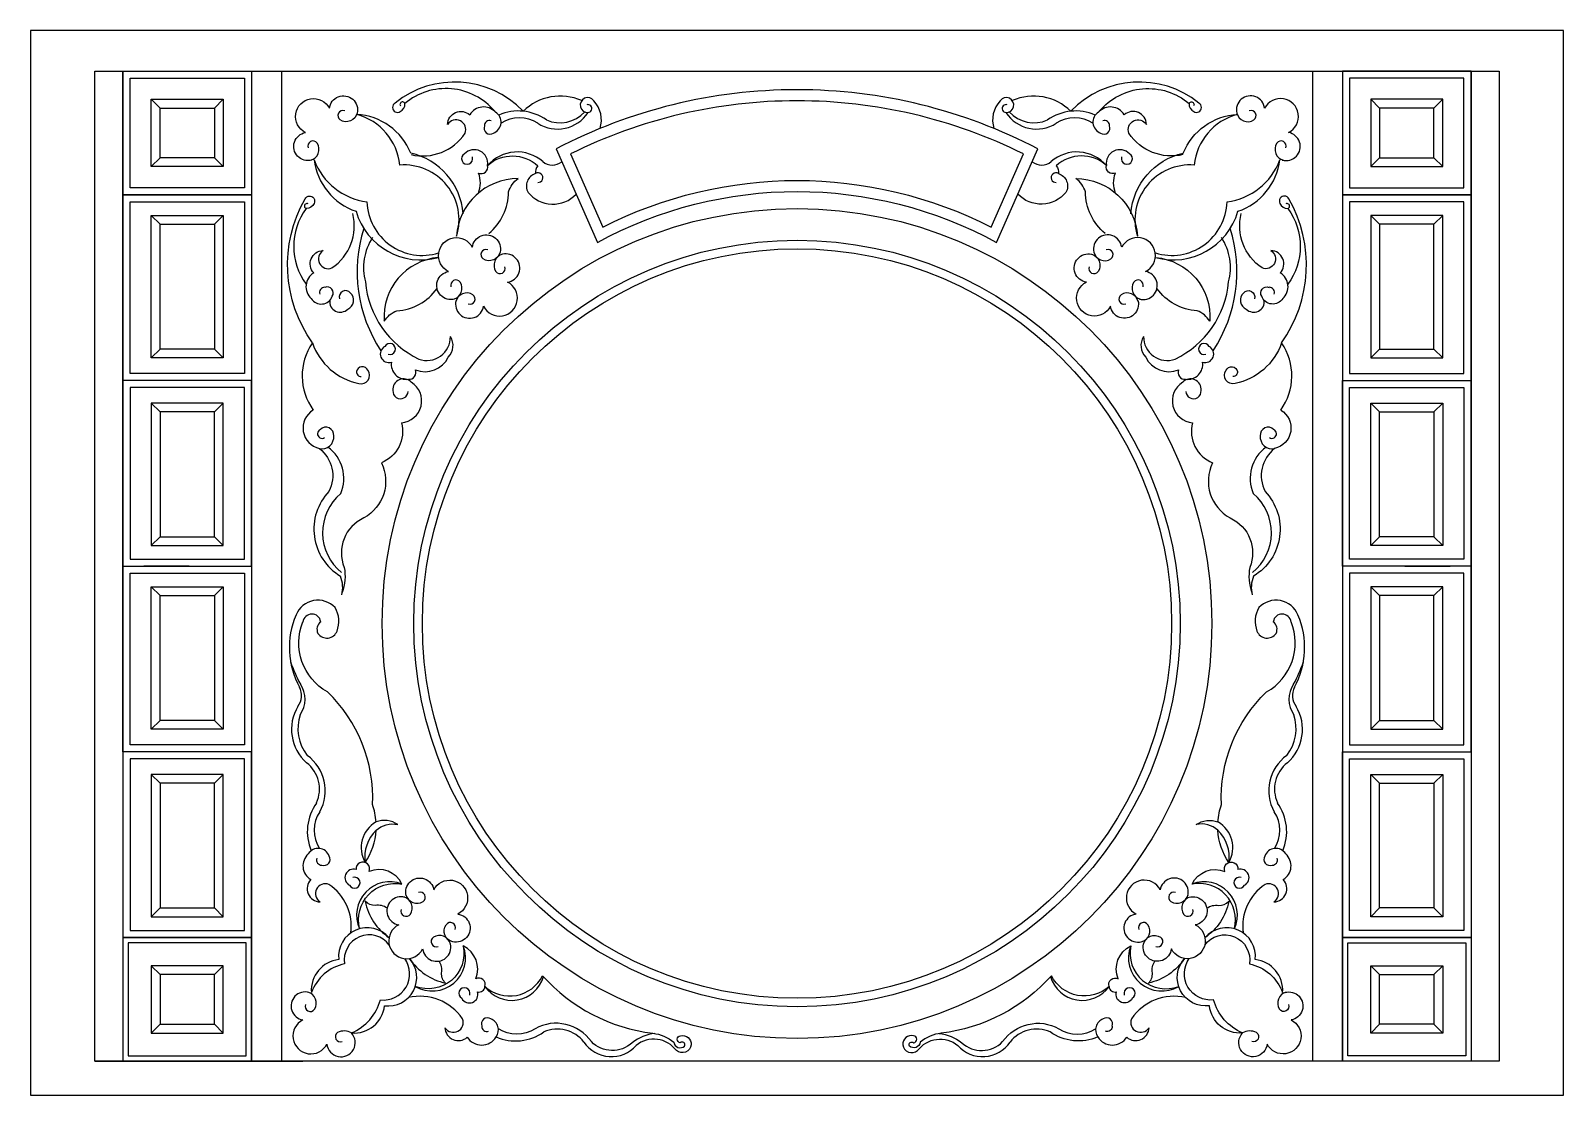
# Model space of a CAD drawing. Extents: x 4395 to 7995, y 1023 to 3523.
import ezdxf

# ---------------------------------------------------------------- set-up
doc = ezdxf.new("R2010")
doc.units = 0
doc.header["$LTSCALE"] = 60
doc.header["$MEASUREMENT"] = 0
doc.layers.get('0').update_dxf_attribs({"color": 3, "linetype": 'CONTINUOUS'})
for name, color, linetype in [('3', 3, 'CONTINUOUS'), ('4', 4, 'CONTINUOUS'), ('7', 7, 'CONTINUOUS')]:
    doc.layers.add(name, color=color, linetype=linetype)

msp = doc.modelspace()

# ---------------------------------------------------------------- linework, layer by layer
at = {"linetype": 'BYBLOCK'}
msp.add_line((7405.7, 3428.1), (7405.7, 1102.9), dxfattribs=at)
at = {"layer": '3', "linetype": 'BYBLOCK'}
for p, q in [((4611.8, 3428.1), (4611.8, 1102.9)), ((4611.8, 2265.5), (4611.8, 3428.1)), ((4611.8, 2846.8), (4611.8, 3428.1)), ((7778.2, 3428.1), (7778.2, 1102.9)), ((7778.2, 2265.5), (7778.2, 3428.1)), ((7778.2, 2846.8), (7778.2, 3428.1)), ((4698.9, 3341), (4678.1, 3361.8)), ((4826.7, 3341), (4847.4, 3361.8)), ((7563.3, 3341), (7542.6, 3361.8)), ((7691.1, 3341), (7711.9, 3361.8)), ((4698.9, 3224.5), (4678.1, 3203.8)), ((4826.7, 3224.5), (4847.4, 3203.8)), ((7563.3, 3224.5), (7542.6, 3203.8)), ((7691.1, 3224.5), (7711.9, 3203.8)), ((4611.8, 3137.5), (4913.8, 3137.5)), ((7778.2, 3137.5), (7476.2, 3137.5)), ((4698.9, 3068.2), (4678.1, 3089)), ((4826.7, 3068.2), (4847.4, 3089)), ((7563.3, 3068.2), (7542.6, 3089)), ((7691.1, 3068.2), (7711.9, 3089)), ((4698.9, 2775.2), (4678.1, 2754.5)), ((4826.7, 2775.2), (4847.4, 2754.5)), ((7563.3, 2775.2), (7542.6, 2754.5)), ((7691.1, 2775.2), (7711.9, 2754.5)), ((4913.8, 2701.5), (4611.8, 2701.5)), ((4913.8, 2701.5), (4611.8, 2701.5)), ((7476.2, 2701.5), (7778.2, 2701.5)), ((7476.2, 2701.5), (7778.2, 2701.5)), ((4698.9, 2627.8), (4678.1, 2648.5)), ((4826.7, 2627.8), (4847.4, 2648.5)), ((7563.3, 2627.8), (7542.6, 2648.5)), ((7691.1, 2627.8), (7711.9, 2648.5)), ((4698.9, 2334.7), (4678.1, 2314)), ((4826.7, 2334.7), (4847.4, 2314)), ((7563.3, 2334.7), (7542.6, 2314)), ((7691.1, 2334.7), (7711.9, 2314)), ((4767.3, 2265.5), (4661.1, 2265.5)), ((4767.3, 2265.5), (4661.1, 2265.5)), ((7622.7, 2265.5), (7728.9, 2265.5)), ((7622.7, 2265.5), (7728.9, 2265.5)), ((4698.9, 2196.3), (4678.1, 2217)), ((4826.7, 2196.3), (4847.4, 2217)), ((7563.3, 2196.3), (7542.6, 2217)), ((7691.1, 2196.3), (7711.9, 2217)), ((4698.9, 1903.2), (4678.1, 1882.5)), ((4826.7, 1903.2), (4847.4, 1882.5)), ((7563.3, 1903.2), (7542.6, 1882.5)), ((7691.1, 1903.2), (7711.9, 1882.5)), ((4913.8, 1829.5), (4611.8, 1829.5)), ((4913.8, 1829.5), (4611.8, 1829.5)), ((4767.3, 1829.5), (4656.7, 1829.5)), ((7476.2, 1829.5), (7778.2, 1829.5)), ((7476.2, 1829.5), (7778.2, 1829.5)), ((7622.7, 1829.5), (7733.3, 1829.5)), ((4698.9, 1755.8), (4678.1, 1776.5)), ((4826.7, 1755.8), (4847.4, 1776.5)), ((7563.3, 1755.8), (7542.6, 1776.5)), ((7691.1, 1755.8), (7711.9, 1776.5)), ((4698.9, 1462.8), (4678.1, 1442)), ((4826.7, 1462.8), (4847.4, 1442)), ((7563.3, 1462.8), (7542.6, 1442)), ((7691.1, 1462.8), (7711.9, 1442)), ((4611.8, 1393.5), (4913.8, 1393.5)), ((7778.2, 1393.5), (7476.2, 1393.5)), ((4698.9, 1306.5), (4678.1, 1327.2)), ((4826.7, 1306.5), (4847.4, 1327.2)), ((7563.3, 1306.5), (7542.6, 1327.2)), ((7691.1, 1306.5), (7711.9, 1327.2)), ((4698.9, 1189.9), (4678.1, 1169.2)), ((4826.7, 1189.9), (4847.4, 1169.2)), ((7563.3, 1189.9), (7542.6, 1169.2)), ((7691.1, 1189.9), (7711.9, 1169.2))]:
    msp.add_line(p, q, dxfattribs=at)
for points in [[(4611.8, 3428.1), (4913.8, 3428.1), (4913.8, 3137.5), (4611.8, 3137.5)], [(4611.8, 3428.1), (4913.8, 3428.1), (4913.8, 3137.5), (4611.8, 3137.5)], [(7778.2, 3428.1), (7476.2, 3428.1), (7476.2, 3137.5), (7778.2, 3137.5)], [(7778.2, 3428.1), (7476.2, 3428.1), (7476.2, 3137.5), (7778.2, 3137.5)], [(4628.4, 3411.5), (4897.2, 3411.5), (4897.2, 3154), (4628.4, 3154)], [(7761.6, 3411.5), (7492.8, 3411.5), (7492.8, 3154), (7761.6, 3154)], [(4678.1, 3361.8), (4847.4, 3361.8), (4847.4, 3203.8), (4678.1, 3203.8)], [(7711.9, 3361.8), (7542.6, 3361.8), (7542.6, 3203.8), (7711.9, 3203.8)], [(4611.8, 3137.5), (4913.8, 3137.5), (4913.8, 2701.5), (4611.8, 2701.5)], [(7778.2, 3137.5), (7476.2, 3137.5), (7476.2, 2701.5), (7778.2, 2701.5)], [(4628.4, 3120.9), (4897.2, 3120.9), (4897.2, 2718.1), (4628.4, 2718.1)], [(7761.6, 3120.9), (7492.8, 3120.9), (7492.8, 2718.1), (7761.6, 2718.1)], [(4678.1, 3089), (4847.4, 3089), (4847.4, 2754.5), (4678.1, 2754.5)], [(7711.9, 3089), (7542.6, 3089), (7542.6, 2754.5), (7711.9, 2754.5)], [(4611.8, 2265.5), (4913.8, 2265.5), (4913.8, 2701.5), (4611.8, 2701.5)], [(7778.2, 2265.5), (7476.2, 2265.5), (7476.2, 2701.5), (7778.2, 2701.5)], [(4628.4, 2282.1), (4897.2, 2282.1), (4897.2, 2684.9), (4628.4, 2684.9)], [(7761.6, 2282.1), (7492.8, 2282.1), (7492.8, 2684.9), (7761.6, 2684.9)], [(4678.1, 2314), (4847.4, 2314), (4847.4, 2648.5), (4678.1, 2648.5)], [(7711.9, 2314), (7542.6, 2314), (7542.6, 2648.5), (7711.9, 2648.5)], [(4611.8, 2265.5), (4913.8, 2265.5), (4913.8, 1829.5), (4611.8, 1829.5)], [(4628.4, 2248.9), (4897.2, 2248.9), (4897.2, 1846.1), (4628.4, 1846.1)], [(7778.2, 2265.5), (7476.2, 2265.5), (7476.2, 1829.5), (7778.2, 1829.5)], [(7761.6, 2248.9), (7492.8, 2248.9), (7492.8, 1846.1), (7761.6, 1846.1)], [(4678.1, 2217), (4847.4, 2217), (4847.4, 1882.5), (4678.1, 1882.5)], [(7711.9, 2217), (7542.6, 2217), (7542.6, 1882.5), (7711.9, 1882.5)], [(4611.8, 1393.5), (4913.8, 1393.5), (4913.8, 1829.5), (4611.8, 1829.5)], [(4628.4, 1410.1), (4897.2, 1410.1), (4897.2, 1812.9), (4628.4, 1812.9)], [(7778.2, 1393.5), (7476.2, 1393.5), (7476.2, 1829.5), (7778.2, 1829.5)], [(7761.6, 1410.1), (7492.8, 1410.1), (7492.8, 1812.9), (7761.6, 1812.9)], [(4678.1, 1442), (4847.4, 1442), (4847.4, 1776.5), (4678.1, 1776.5)], [(7711.9, 1442), (7542.6, 1442), (7542.6, 1776.5), (7711.9, 1776.5)], [(4611.8, 1102.9), (4913.8, 1102.9), (4913.8, 1393.5), (4611.8, 1393.5)], [(4624.2, 1115.3), (4901.3, 1115.3), (4901.3, 1381.1), (4624.2, 1381.1)], [(7778.2, 1102.9), (7476.2, 1102.9), (7476.2, 1393.5), (7778.2, 1393.5)], [(7765.8, 1115.3), (7488.7, 1115.3), (7488.7, 1381.1), (7765.8, 1381.1)], [(4678.1, 1169.2), (4847.4, 1169.2), (4847.4, 1327.2), (4678.1, 1327.2)], [(7711.9, 1169.2), (7542.6, 1169.2), (7542.6, 1327.2), (7711.9, 1327.2)]]:
    msp.add_lwpolyline(points, close=True, dxfattribs=at)
msp.add_lwpolyline([(5738.6, 3061.6, -0.239885), (6651.4, 3061.6), (6727.2, 3233.4, 0.116027), (6195, 3358.1, 0.116027), (5662.8, 3233.4)], format="xyb", close=True, dxfattribs=at)
for points in [[(5054.2, 2893.8, 0.626883), (5103.4, 2899.2, 0.732031), (5086.2, 2920.1, 0.732031)], [(7335.8, 2893.8, -0.626883), (7286.6, 2899.2, -0.732031), (7303.8, 2920.1, -0.732031)], [(5146.4, 2906.7, 0.836848), (5120.4, 2893.1, 0.836848)], [(7243.6, 2906.7, -0.836848), (7269.6, 2893.1, -0.836848)], [(5056.9, 2789.8, 0.26427), (5166, 2694.2, 0.701954), (5187.1, 2725.3, 0.701954)], [(7333.1, 2789.8, -0.26427), (7224, 2694.2, -0.701954), (7202.9, 2725.3, -0.701954)], [(5187.1, 2725.3, 0.720505), (5160, 2722.3, 0.414673), (5171.3, 2710.7, 0.414673)], [(7202.9, 2725.3, -0.720505), (7230, 2722.3, -0.414673), (7218.7, 2710.7, -0.414673)], [(5232.3, 1462.3, 0.200006), (5204.7, 1468.8, -0.235914), (5181, 1478.6, 0.197885), (5237.2, 1393)], [(7157.7, 1462.3, -0.200006), (7185.3, 1468.8, 0.235914), (7209, 1478.6, -0.197885), (7152.8, 1393)], [(5237.3, 1375.7, 0.793073), (5132.5, 1331.7, 0.256791), (5054.4, 1264.2)], [(7152.7, 1375.7, -0.793073), (7257.5, 1331.7, -0.256791), (7335.6, 1264.2)], [(5148.6, 1169.4, 0.22799), (5216.6, 1247, 0.647144), (5274, 1343.9, 0.870431)], [(5285.1, 1344.2, 0.197885), (5369.6, 1286.5, -0.235914), (5360.3, 1310.4, 0.199201), (5354.3, 1338, 0.199201)], [(7104.9, 1344.2, -0.197885), (7020.4, 1286.5, 0.235914), (7029.7, 1310.4, -0.199201), (7035.7, 1338, -0.199201)], [(7241.4, 1169.4, -0.22799), (7173.4, 1247, -0.647144), (7116, 1343.9, -0.870431)], [(5407.6, 1250.7, 0.917887), (5444.7, 1265.8, 0.917887)], [(6982.4, 1250.7, -0.917887), (6945.3, 1265.8, -0.917887)], [(5040.3, 1236.1, 0.866611), (5061.9, 1224.9, 0.866611)], [(7349.7, 1236.1, -0.866611), (7328.1, 1224.9, -0.866611)], [(5860.9, 1168, 0.148145), (5808.1, 1146.3, -0.406102), (5712, 1148.9, 0.383439), (5579.8, 1179.4, -0.302394), (5493.7, 1179.3)], [(6529.1, 1168, -0.148145), (6581.9, 1146.3, 0.406102), (6678, 1148.9, -0.383439), (6810.2, 1179.4, 0.302394), (6896.3, 1179.3)], [(5115.9, 1170.5, 0.866611), (5126.9, 1148.9, 0.866611)], [(5454.6, 1185.4, 0.534687), (5470.7, 1173.3, 0.534687)], [(6935.4, 1185.4, -0.534687), (6919.3, 1173.3, -0.534687)], [(7274.1, 1170.5, -0.866611), (7263.1, 1148.9, -0.866611)]]:
    msp.add_lwpolyline(points, format="xyb", dxfattribs=at)
msp.add_circle((6195, 2130.7), 900, dxfattribs=at)
for centre, radius, start, end in [((5703.7, 3339.9), 9.33, 274.0865, 105.6507), ((6686.3, 3339.9), 9.33, 74.3493, 265.9135), ((5129, 3323.3), 12.3, 71.2451, 234.8953), ((5125.6, 3193.7), 137.1, 5.6595, 74.9926), ((5472.8, 3300), 12.1, 70.9572, 183.4886), ((5472.4, 3308.1), 27.5, 290.3206, 58.6522), ((5540.2, 3219.4), 114.9, 54.8047, 113.5107), ((5543, 3240.8), 77.7, 56.448, 123.748), ((5632.6, 3377.8), 85.9, 237.1285, 326.6976), ((5638.2, 3385.5), 78.9, 246.2439, 317.3958), ((6757.4, 3377.8), 85.9, 213.3024, 302.8715), ((6751.8, 3385.5), 78.9, 222.6042, 293.7561), ((6849.8, 3219.4), 114.9, 66.4893, 125.1953), ((6847, 3240.8), 77.7, 56.252, 123.552), ((6917.6, 3308.1), 27.5, 121.3478, 249.6794), ((6917.2, 3300), 12.1, 356.5114, 109.0428), ((7264.4, 3193.7), 137.1, 105.0074, 174.3405), ((7261, 3323.3), 12.3, 305.1047, 108.7549), ((5474.1, 3294.2), 14.2, 158.9491, 303.7702), ((6915.9, 3294.2), 14.2, 236.2298, 21.0509), ((5058.2, 3251.6), 12.3, 35.7928, 199.443), ((5045.8, 3244.2), 26.6, 284.6228, 33.0676), ((5436.8, 3211.5), 31.9, 350.5968, 135.7155), ((6953.2, 3211.5), 31.9, 44.2845, 189.4032), ((7344.2, 3244.2), 26.6, 146.9324, 255.3772), ((7331.8, 3251.6), 12.3, 340.557, 144.2072), ((5204.1, 3272.6), 152.8, 200.3396, 262.8006), ((5272.2, 3078.6), 129, 342.8846, 94.5005), ((5420.1, 3222.3), 13.1, 118.0049, 17.9685), ((5537.7, 3146.1), 91.9, 48.9947, 139.0466), ((5620.3, 3241.9), 34.7, 229.7674, 309.722), ((6769.7, 3241.9), 34.7, 230.278, 310.2326), ((6852.3, 3146.1), 91.9, 40.9534, 131.0053), ((6969.9, 3222.3), 13.1, 162.0315, 61.9951), ((7117.8, 3078.6), 129, 85.4995, 197.1154), ((7185.9, 3272.6), 152.8, 277.1994, 339.6604), ((5586.8, 3177.8), 11.2, 265.8082, 121.048), ((6803.2, 3177.8), 11.2, 58.952, 274.1918), ((5314.9, 3125.1), 130, 181.8187, 287.1878), ((7075.1, 3125.1), 130, 252.8122, 358.1813), ((5497.3, 2957), 335.6, 162.394, 213.5891), ((6892.7, 2957), 335.6, 326.4109, 17.606), ((5464.8, 2996.9), 12.3, 71.2451, 234.8953), ((6925.2, 2996.9), 12.3, 305.1047, 108.7549), ((5497.5, 2964.5), 12.3, 215.7928, 19.443), ((6892.5, 2964.5), 12.3, 160.557, 324.2072), ((5085.6, 2908.1), 12.1, 87.1995, 199.7309), ((5393.9, 2925.2), 12.3, 35.7928, 199.443), ((5381.6, 2917.8), 26.6, 284.6228, 33.0676), ((7008.4, 2917.8), 26.6, 146.9324, 255.3772), ((6996.1, 2925.2), 12.3, 340.557, 144.2072), ((7304.4, 2908.1), 12.1, 340.2691, 92.8005), ((5122.2, 2886.6), 24.8, 173.0617, 314.9393), ((5130.8, 2890), 22.9, 292.9539, 49.1206), ((5419.5, 2880.4), 26.6, 57.6205, 166.0652), ((5426.7, 2892.8), 12.3, 251.2451, 54.8953), ((6963.3, 2892.8), 12.3, 125.1047, 288.7549), ((6970.5, 2880.4), 26.6, 13.9348, 122.3795), ((7259.2, 2890), 22.9, 130.8794, 247.0461), ((7267.8, 2886.6), 24.8, 225.0607, 6.9383), ((5236.3, 2763.6), 20.1, 117.6046, 287.7983), ((5238.6, 2775.4), 13.1, 252.7196, 152.6832), ((7151.4, 2775.4), 13.1, 27.3168, 287.2804), ((7153.7, 2763.6), 20.1, 252.2017, 62.3954), ((5277.2, 2739.3), 35.2, 171.5116, 278.3102), ((7112.8, 2739.3), 35.2, 261.6898, 8.4884), ((5270.8, 2680.1), 25.1, 43.0502, 184.8885), ((7119.2, 2680.1), 25.1, 355.1115, 136.9498), ((5263.7, 2676.3), 17.9, 174.7468, 358.4875), ((7126.3, 2676.3), 17.9, 181.5125, 5.2532), ((5079.6, 2576.3), 10.9, 112.3097, 303.1601), ((5079.2, 2569), 27.9, 258.1823, 4.8794), ((5088.4, 2573), 18.7, 354.9992, 133.9991), ((7301.6, 2573), 18.7, 46.0009, 185.0008), ((7310.8, 2569), 27.9, 175.1206, 281.8177), ((7310.4, 2576.3), 10.9, 236.8399, 67.6903), ((5038.7, 2471.3), 91.7, 337.2111, 53.3888), ((7351.3, 2471.3), 91.7, 126.6112, 202.7889), ((5201, 2343.9), 120.4, 130.2203, 231.0867), ((7189, 2343.9), 120.4, 308.9133, 49.7797), ((5372.8, 2171.5), 389.9, 199.5804, 207.9888), ((7017.2, 2171.5), 389.9, 332.0112, 340.4196), ((4987.8, 1961.9), 43.4, 323.6399, 26.1936), ((4975.8, 1953), 63.7, 325.1674, 33.9826), ((7414.2, 1953), 63.7, 146.0174, 214.8326), ((7402.2, 1961.9), 43.4, 153.8064, 216.3601), ((5124.7, 1884), 102, 161.3472, 218.0107), ((7265.3, 1884), 102, 321.9893, 18.6528), ((4985.5, 1738.5), 101.5, 330.6309, 54.5461), ((7404.5, 1738.5), 101.5, 125.4539, 209.3691), ((5138.3, 1645.2), 77.7, 145.9084, 213.2084), ((5241.8, 1604.3), 70.3, 120.293, 209.6143), ((7148.2, 1604.3), 70.3, 330.3857, 59.707), ((7251.7, 1645.2), 77.7, 326.7916, 34.0916), ((5267.3, 1582.6), 87.6, 134.1193, 188.6291), ((7122.7, 1582.6), 87.6, 351.3709, 45.8807), ((5070.3, 1575.3), 27.5, 19.781, 148.1126), ((5084.3, 1576.8), 14.2, 248.4095, 33.2306), ((7305.7, 1576.8), 14.2, 146.7694, 291.5905), ((7319.7, 1575.3), 27.5, 31.8874, 160.219), ((5078.4, 1575.6), 12.1, 160.4176, 272.949), ((5153.3, 1533.9), 20.1, 72.3502, 242.5439), ((7236.7, 1533.9), 20.1, 297.4561, 107.6498), ((7311.6, 1575.6), 12.1, 267.051, 19.5824), ((5155.6, 1522.1), 13.1, 207.4653, 107.4289), ((5238.6, 1446.3), 78, 68.5231, 204.3858), ((7151.4, 1446.3), 78, 335.6142, 111.4769), ((7234.4, 1522.1), 13.1, 72.5711, 332.5347), ((5264.6, 1462.8), 26.6, 327.0809, 75.5256), ((5302.4, 1500.4), 26.6, 194.0832, 302.528), ((5309.6, 1487.9), 12.3, 305.2532, 108.9034), ((7080.4, 1487.9), 12.3, 71.0966, 234.7468), ((7087.6, 1500.4), 26.6, 237.472, 345.9168), ((7125.4, 1462.8), 26.6, 104.4744, 212.9191), ((5276.9, 1455.5), 12.3, 160.7055, 324.3557), ((7113.1, 1455.5), 12.3, 215.6443, 19.2945), ((5380.6, 1416.4), 12.3, 340.7055, 144.3557), ((7009.4, 1416.4), 12.3, 35.6443, 199.2945), ((5338.5, 1345.7), 78, 239.1208, 21.0858), ((5348, 1384), 12.3, 125.2532, 288.9034), ((7051.5, 1345.7), 78, 158.9142, 300.8792), ((7042, 1384), 12.3, 251.0966, 54.7468), ((5525.2, 1323.9), 78, 215.7339, 342.8381), ((6864.8, 1323.9), 78, 197.1619, 324.2661), ((5039.5, 1239.4), 26.6, 327.0809, 75.5256), ((5413.7, 1262.3), 13.1, 342.18, 242.1436), ((5448.2, 1279), 13.7, 255.0395, 357.1569), ((6941.8, 1279), 13.7, 182.8431, 284.9605), ((6976.3, 1262.3), 13.1, 297.8564, 197.82), ((7350.5, 1239.4), 26.6, 104.4744, 212.9191), ((5467.9, 1190.5), 14.2, 56.3783, 201.1994), ((5466.3, 1176.6), 27.5, 322.8922, 69.8279), ((6923.7, 1176.6), 27.5, 110.1721, 217.1078), ((6922.1, 1190.5), 14.2, 338.8006, 123.6217), ((5131.1, 1138.4), 35.6, 60.5679, 115.3558), ((7258.9, 1138.4), 35.6, 64.6442, 119.4321)]:
    msp.add_arc(centre, radius, start, end, dxfattribs=at)
at = {"layer": '4'}
for p, q in [((4545.5, 1102.9), (5034, 1102.9)), ((7844.5, 1102.9), (7447.2, 1102.9))]:
    msp.add_line(p, q, dxfattribs=at)
at = {"layer": '4', "linetype": 'BYBLOCK'}
msp.add_lwpolyline([(4395, 1022.9), (7995, 1022.9), (7995, 3522.9), (4395, 3522.9)], close=True, dxfattribs=at)
msp.add_circle((6195, 2130.7), 880, dxfattribs=at)
at = {"layer": '7', "linetype": 'BYBLOCK'}
for p, q in [((7405.7, 3428.1), (7405.7, 1102.9)), ((7844.5, 1102.9), (4545.5, 1102.9))]:
    msp.add_line(p, q, dxfattribs=at)
for points in [[(4545.5, 1102.9), (4545.5, 3428.1), (7844.5, 3428.1), (7844.5, 1102.9)], [(4611.8, 3428.1), (4611.8, 1102.9)], [(4913.8, 3428.1), (4913.8, 1102.9)], [(4984.3, 3428.1), (4984.3, 1102.9)], [(4984.3, 3428.1), (4984.3, 1102.9)], [(7405.7, 3428.1), (7405.7, 1102.9)], [(7405.7, 3428.1), (7405.7, 1102.9)], [(7476.2, 3428.1), (7476.2, 1102.9)], [(7778.2, 3428.1), (7778.2, 1102.9)]]:
    msp.add_lwpolyline(points, dxfattribs=at)
for points in [[(5484.9, 3333.5, 0.414792), (5274, 3351.8, 1.10988), (5263.4, 3346.5)], [(6905.1, 3333.5, -0.414792), (7116, 3351.8, -1.10988), (7126.6, 3346.5)], [(5055.1, 3219, -1.053231), (5040.6, 3283.7, -1.386153), (5096.7, 3340.5, -1.053231), (5162.1, 3329.3, -0.511972), (5122, 3313.2)], [(7334.9, 3219, 1.053231), (7349.4, 3283.7, 1.386153), (7293.3, 3340.5, 1.053231), (7227.9, 3329.3, 0.511972), (7268, 3313.2)], [(5410.9, 3093.1, 0.329984), (5287.7, 3235.3, 0.287623), (5161.1, 3326.2)], [(5288.4, 3231.9, 0.314875), (5415.5, 3282.2, 0.912282), (5374.4, 3302.7, -0.641768), (5426.5, 3325.2)], [(7101.6, 3231.9, -0.314875), (6974.5, 3282.2, -0.912282), (7015.6, 3302.7, 0.641768), (6963.5, 3325.2)], [(6979.1, 3093.1, -0.329984), (7102.3, 3235.3, -0.287623), (7228.9, 3326.2)], [(5446.7, 3141.6, 0.200257), (5446.9, 3188.3, 0.599282), (5468.3, 3206.3, -0.390752), (5586, 3205.2, 0.209745), (5581, 3187.4, 0.209745)], [(6943.3, 3141.6, -0.200257), (6943.1, 3188.3, -0.599282), (6921.7, 3206.3, 0.390752), (6804, 3205.2, -0.209745), (6809, 3187.4, -0.209745)], [(5471.1, 3046.8, 0.226298), (5517.3, 3144.3, -0.162106), (5540, 3175.4, 0.395338), (5395.5, 3040.6)], [(5581, 3187.4, 0.476917), (5563.4, 3143.2, 0.447602), (5676.3, 3138.7)], [(6809, 3187.4, -0.476917), (6826.6, 3143.2, -0.447602), (6713.7, 3138.7)], [(6918.9, 3046.8, -0.226298), (6872.7, 3144.3, 0.162106), (6850, 3175.4, -0.395338), (6994.5, 3040.6)], [(5056.9, 2789.8, -0.291736), (5039.7, 3127.9, -1.030072), (5060.6, 3117.3, -0.315838), (5042.2, 3105.2, 0.329666), (5042.1, 2927.3, 0.329666)], [(7333.1, 2789.8, 0.291736), (7350.3, 3127.9, 1.030072), (7329.4, 3117.3, 0.315838), (7347.8, 3105.2, -0.329666), (7347.9, 2927.3, -0.329666)], [(5059.9, 2954.1, -0.641768), (5081.7, 3006.5, 0.912282), (5102.8, 2965.7, 0.314875), (5151.5, 3093.3, 0.314875)], [(7330.1, 2954.1, 0.641768), (7308.3, 3006.5, -0.912282), (7287.2, 2965.7, -0.314875), (7238.5, 3093.3, -0.314875)], [(5390.8, 2892.6, -1.053231), (5376.4, 2957.3, -1.386153), (5432.4, 3014.1, -1.053231), (5497.8, 3002.9, -0.511972), (5457.7, 2986.8)], [(6999.2, 2892.6, 1.053231), (7013.6, 2957.3, 1.386153), (6957.6, 3014.1, 1.053231), (6892.2, 3002.9, 0.511972), (6932.3, 2986.8)], [(5353.2, 2990.2, 0.411734), (5225.4, 2840.6, -0.162106), (5255, 2865.1, 0.226298), (5349.5, 2917.3, 0.226298)], [(5394.1, 2889.3, 1.053231), (5459, 2875.7, 1.386153), (5515.1, 2932.4, 1.053231), (5503.1, 2997.7, 0.511972), (5487.5, 2957.4)], [(6995.9, 2889.3, -1.053231), (6931, 2875.7, -1.386153), (6874.9, 2932.4, -1.053231), (6886.9, 2997.7, -0.511972), (6902.5, 2957.4)], [(7036.8, 2990.2, -0.411734), (7164.6, 2840.6, 0.162106), (7135, 2865.1, -0.226298), (7040.5, 2917.3, -0.226298)], [(5058.7, 2631.9, 0.679814), (5073.5, 2541.6, -0.360732), (5095.5, 2440.9, 0.479239), (5122.7, 2242, 0.479239)], [(7331.3, 2631.9, -0.679814), (7316.5, 2541.6, 0.360732), (7294.5, 2440.9, -0.479239), (7267.3, 2242, -0.479239)], [(5266, 2602.3, -0.379412), (5218.8, 2508, -0.402391), (5177.7, 2378.7, 0.407134), (5131.7, 2262.4, -0.128207), (5126.8, 2203.4)], [(7124, 2602.3, 0.379412), (7171.2, 2508, 0.402391), (7212.3, 2378.7, -0.407134), (7258.3, 2262.4, 0.128207), (7263.2, 2203.4)], [(5206.4, 1645.5, -0.231644), (5257.3, 1658.9, 0.240419), (5206.3, 1665, 0.067623), (5198.1, 1705.5, 0.216126), (5092.1, 1970.1, -0.375641), (5034.4, 2134.8)], [(7183.6, 1645.5, 0.231644), (7132.7, 1658.9, -0.240419), (7183.7, 1665, -0.067623), (7191.9, 1705.5, -0.216126), (7297.9, 1970.1, 0.375641), (7355.6, 2134.8)], [(5180.7, 1569.5, 0.133093), (5206.4, 1645.5, 0.133093)], [(7209.3, 1569.5, -0.133093), (7183.6, 1645.5, -0.133093)], [(5167.6, 1414.1, -0.550448), (5267.2, 1518.9, 0.393852), (5189.9, 1548.6, 1.279876), (5159.4, 1553.1)], [(7222.4, 1414.1, 0.550448), (7122.8, 1518.9, -0.393852), (7200.1, 1548.6, -1.279876), (7230.6, 1553.1)], [(5277, 1491.4, -1.053231), (5341.9, 1505.2, -1.386153), (5398.1, 1448.6, -1.053231), (5386.3, 1383.3, -0.511972), (5370.6, 1423.6)], [(7113, 1491.4, 1.053231), (7048.1, 1505.2, 1.386153), (6991.9, 1448.6, 1.053231), (7003.7, 1383.3, 0.511972), (7019.4, 1423.6)], [(5273.7, 1488.1, 1.053231), (5259.5, 1423.3, 1.386153), (5315.7, 1366.7, 1.053231), (5381, 1378.1, 0.511972), (5340.9, 1394)], [(7116.3, 1488.1, -1.053231), (7130.5, 1423.3, -1.386153), (7074.3, 1366.7, -1.053231), (7009, 1378.1, -0.511972), (7049.1, 1394)], [(5461.9, 1278.4, 0.706554), (5440.4, 1296.3, 0.393852), (5411.2, 1373.8, -0.594885), (5298.5, 1278.8)], [(6928.1, 1278.4, -0.706554), (6949.6, 1296.3, -0.393852), (6978.8, 1373.8, 0.594885), (7091.5, 1278.8)], [(5148.6, 1169.4, 0.407783), (5226.3, 1233.3, 0.691789), (5285.1, 1344.2)], [(7241.4, 1169.4, -0.407783), (7163.7, 1233.3, -0.691789), (7104.9, 1344.2)], [(5461.9, 1278.4, 0.493248), (5597.4, 1303.5, 0.180389), (5856.5, 1168.6, -0.151795), (5905.5, 1147.6, 0.617727), (5930.8, 1138.7, 0.838063), (5920.8, 1146.4, -0.943139), (5921.4, 1162.3, -0.522233), (5946.8, 1141.6, -0.583938), (5911.8, 1128, 0.428396), (5817.3, 1140.2)], [(6928.1, 1278.4, -0.493248), (6792.6, 1303.5, -0.180389), (6533.5, 1168.6, 0.151795), (6484.5, 1147.6, -0.617727), (6459.2, 1138.7, -0.838063), (6469.2, 1146.4, 0.943139), (6468.6, 1162.3, 0.522233), (6443.2, 1141.6, 0.583938), (6478.2, 1128, -0.428396), (6572.7, 1140.2)], [(5048.7, 1264.6, 1.053231), (5034.4, 1199.9, 1.386153), (5090.7, 1143.3, 1.382421), (5148.6, 1169.4, 1.382421)], [(7341.3, 1264.6, -1.053231), (7355.6, 1199.9, -1.386153), (7299.3, 1143.3, -1.382421), (7241.4, 1169.4, -1.382421)], [(5488.2, 1160, 0.261907), (5600.3, 1171.7, 0.261907)], [(6901.8, 1160, -0.261907), (6789.7, 1171.7, -0.261907)]]:
    msp.add_lwpolyline(points, format="xyb", dxfattribs=at)
msp.add_lwpolyline([(5726.1, 3025.7, -0.254727), (6663.9, 3025.7), (6760.8, 3245.3, 0.121172), (6195, 3384.1, 0.121172), (5629.2, 3245.3)], format="xyb", close=True, dxfattribs=at)
for points in [[(4698.9, 3341), (4826.7, 3341), (4826.7, 3224.5), (4698.9, 3224.5)], [(7691.1, 3341), (7563.3, 3341), (7563.3, 3224.5), (7691.1, 3224.5)], [(4698.9, 3068.2), (4826.7, 3068.2), (4826.7, 2775.2), (4698.9, 2775.2)], [(7691.1, 3068.2), (7563.3, 3068.2), (7563.3, 2775.2), (7691.1, 2775.2)], [(4698.9, 2334.7), (4826.7, 2334.7), (4826.7, 2627.8), (4698.9, 2627.8)], [(7691.1, 2334.7), (7563.3, 2334.7), (7563.3, 2627.8), (7691.1, 2627.8)], [(4698.9, 2196.3), (4826.7, 2196.3), (4826.7, 1903.2), (4698.9, 1903.2)], [(7691.1, 2196.3), (7563.3, 2196.3), (7563.3, 1903.2), (7691.1, 1903.2)], [(4698.9, 1462.8), (4826.7, 1462.8), (4826.7, 1755.8), (4698.9, 1755.8)], [(7691.1, 1462.8), (7563.3, 1462.8), (7563.3, 1755.8), (7691.1, 1755.8)], [(4698.9, 1189.9), (4826.7, 1189.9), (4826.7, 1306.5), (4698.9, 1306.5)], [(7691.1, 1189.9), (7563.3, 1189.9), (7563.3, 1306.5), (7691.1, 1306.5)]]:
    msp.add_lwpolyline(points, close=True, dxfattribs=at)
msp.add_circle((6195, 2130.7), 974.4, dxfattribs=at)
for centre, radius, start, end in [((5391, 3179.2), 223, 43.8513, 128.8401), ((6999, 3179.2), 223, 51.1599, 136.1487), ((5256.8, 3342.6), 11.7, 118.8727, 302.2674), ((5254.9, 3350.1), 19.2, 295.102, 5.2145), ((5638.8, 3245.2), 124.1, 65.9535, 134.4744), ((5703.4, 3348.1), 17.5, 35.0028, 273.0094), ((5669.3, 3313.1), 66.2, 342.5595, 42.8679), ((6720.7, 3313.1), 66.2, 137.1321, 197.4405), ((6686.6, 3348.1), 17.5, 266.9906, 144.9972), ((6751.2, 3245.2), 124.1, 45.5256, 114.0465), ((7135.1, 3350.1), 19.2, 174.7855, 244.898), ((7133.2, 3342.6), 11.7, 237.7326, 61.1273), ((5459, 3305.9), 37.8, 42.8055, 149.3664), ((6931, 3305.9), 37.8, 30.6336, 137.1945), ((5206.4, 3237.7), 146.7, 187.1355, 251.3213), ((7183.6, 3237.7), 146.7, 288.6787, 352.8645), ((5044, 3110.9), 6, 60.7803, 252.7051), ((5311.2, 3142.6), 158, 196.1218, 285.4243), ((7078.8, 3142.6), 158, 254.5757, 343.8782), ((7346, 3110.9), 6, 287.2949, 119.2197), ((5307, 2965.9), 130.1, 146.7653, 194.7624), ((7083, 2965.9), 130.1, 345.2376, 33.2347), ((5079.5, 2921.9), 37.8, 121.3217, 227.8825), ((7310.5, 2921.9), 37.8, 312.1175, 58.6783), ((5404.1, 2953.3), 223.9, 185.259, 244.2247), ((6985.9, 2953.3), 223.9, 295.7753, 354.741), ((5169.4, 2712.1), 136.7, 145.3923, 215.9366), ((5325.6, 2803.8), 55.4, 250.1804, 0.7846), ((5348, 2783.6), 39.1, 315.5504, 32.4084), ((7042, 2783.6), 39.1, 147.5916, 224.4496), ((7064.4, 2803.8), 55.4, 179.2154, 289.8196), ((7220.6, 2712.1), 136.7, 324.0634, 34.6077), ((5321.3, 2782.7), 60.7, 248.1947, 334.183), ((7068.7, 2782.7), 60.7, 205.817, 291.8053), ((5284.1, 2720.3), 15.9, 263.6092, 22.502), ((7105.9, 2720.3), 15.9, 157.498, 276.3908), ((5262.1, 2653.5), 51.4, 274.3792, 58.2818), ((7127.9, 2653.5), 51.4, 121.7182, 265.6208), ((5061.7, 2215.9), 66.3, 344.5485, 23.1902), ((7328.3, 2215.9), 66.3, 156.8098, 195.4515), ((5069.7, 2130.3), 55.2, 43.2211, 158.1864), ((5056.4, 2135.9), 62.5, 338.6434, 31.0089), ((7333.6, 2135.9), 62.5, 148.9911, 201.3566), ((7320.3, 2130.3), 55.2, 21.8136, 136.7789), ((5194.7, 2074.4), 192.1, 156.5557, 209.0439), ((5055.4, 2131.9), 21.1, 8.1098, 173.5546), ((5090, 2116.9), 22.5, 127.3143, 204.5543), ((7334.6, 2131.9), 21.1, 6.4454, 171.8902), ((7300, 2116.9), 22.5, 335.4457, 52.6857), ((7195.3, 2074.4), 192.1, 330.9561, 23.4443), ((5090.6, 2122.2), 25.7, 214.7206, 339.4012), ((7299.4, 2122.2), 25.7, 200.5988, 325.2794), ((5111.9, 1882.2), 104.2, 148.8091, 228.8224), ((7278.1, 1882.2), 104.2, 311.1776, 31.1909), ((4994.5, 1741.8), 78.9, 335.7043, 51.8074), ((7395.5, 1741.8), 78.9, 128.1926, 204.2957), ((5159.7, 1642.2), 114.9, 144.2651, 202.9711), ((7230.3, 1642.2), 114.9, 337.0289, 35.7349), ((5072.4, 1561.8), 37.8, 132.2659, 238.8268), ((7317.6, 1561.8), 37.8, 301.1732, 47.7341), ((5075.8, 1508.3), 31.2, 137.3767, 268.1409), ((5087.1, 1496.6), 23.1, 68.1319, 237.6264), ((5029, 1419.2), 119.2, 352.9878, 55.9832), ((7361, 1419.2), 119.2, 124.0168, 187.0122), ((7302.9, 1496.6), 23.1, 302.3736, 111.8681), ((7314.2, 1508.3), 31.2, 271.8591, 42.6233), ((5185.5, 1349.5), 67.1, 40.2187, 186.8833), ((7204.5, 1349.5), 67.1, 353.1167, 139.7813), ((5126.2, 1269.9), 72, 95.7844, 184.5236), ((7263.8, 1269.9), 72, 355.4764, 84.2156), ((5310, 1136.4), 119.2, 33.6257, 103.5373), ((7080, 1136.4), 119.2, 76.4627, 146.3743), ((5387.8, 1193.9), 23.1, 211.9825, 21.477), ((7002.2, 1193.9), 23.1, 158.523, 328.0175), ((5399.4, 1182.5), 31.2, 181.468, 312.2322), ((5454.1, 1181.1), 40.1, 212.7265, 328.267), ((5632.3, 1099.6), 78.9, 37.8014, 113.9046), ((6757.7, 1099.6), 78.9, 66.0954, 142.1986), ((6935.9, 1181.1), 40.1, 211.733, 327.2735), ((6990.6, 1182.5), 31.2, 227.7678, 358.532), ((5758.9, 1190.8), 77.2, 213.6413, 319.0783), ((6631.1, 1190.8), 77.2, 220.9217, 326.3587)]:
    msp.add_arc(centre, radius, start, end, dxfattribs=at)

doc.saveas('drawing.dxf')
